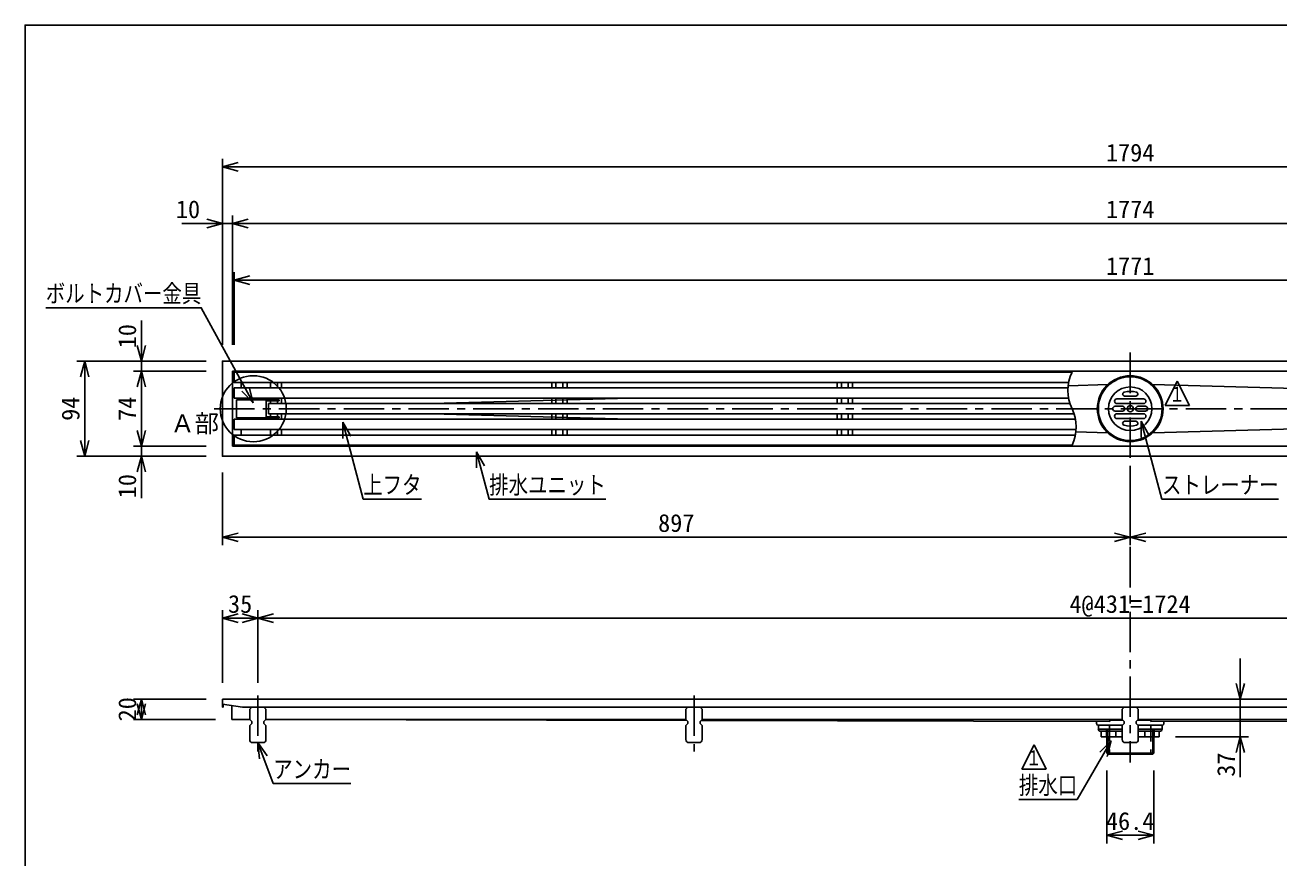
# Model space of a CAD drawing. Units: millimetres, scale not verified. Extents: x -1092 to 1092, y -744 to 696.
# Drawn here: x -1092 to 147, y -127 to 696 of the extents above; entities that cross this region are included whole.
import ezdxf
from ezdxf.enums import TextEntityAlignment as Align

# ---------------------------------------------------------------- set-up
doc = ezdxf.new("R2010")
doc.units = ezdxf.units.MM
doc.header["$LTSCALE"] = 8
doc.linetypes.add('CHAIN1', pattern=[8, 5, -1, 1, -1])
doc.linetypes.add('DASHED2', pattern=[3, 2, -1])
for name, color, linetype in [('0-0_計極細', 2, 'Continuous'), ('0-1_計細線', 3, 'Continuous'), ('0-5_寸法線', 7, 'Continuous'), ('0-7_枠細線', 5, 'Continuous'), ('0-8_枠中線', 5, 'Continuous')]:
    doc.layers.add(name, color=color, linetype=linetype)
doc.styles.add('ＭＳ ゴシック', font='')
doc.styles.get('ＭＳ ゴシック').set_extended_font_data('MS Gothic')

msp = doc.modelspace()

# ---------------------------------------------------------------- linework, layer by layer
at = {"layer": '0-0_計極細', "linetype": 'CHAIN1'}
for p, q in [((0, 372.329), (0, -32.547)), ((-905.171, 316.92), (905.857, 316.92)), ((-862, 33.561), (-862, -21.709)), ((-431, 33.561), (-431, -21.709))]:
    msp.add_line(p, q, dxfattribs=at)
at = {"layer": '0-0_計極細'}
for p, q in [((-878.5, 342.92), (-878.5, 337.42)), ((-849.45, 342.92), (-849.45, 337.42)), ((-842.55, 342.92), (-842.55, 337.42)), ((-838.5, 342.92), (-838.5, 337.42)), ((-571.5, 342.92), (-571.5, 337.42)), ((-567.45, 342.92), (-567.45, 337.42)), ((-560.55, 342.92), (-560.55, 337.42)), ((-556.5, 342.92), (-556.5, 337.42)), ((-289.5, 342.92), (-289.5, 337.42)), ((-285.45, 342.92), (-285.45, 337.42)), ((-278.55, 342.92), (-278.55, 337.42)), ((-274.5, 342.92), (-274.5, 337.42)), ((-61.461, 339.587), (-22.162, 340.691)), ((868.004, 316.92), (22.166, 340.688)), ((-882, 326.82), (-873, 326.82)), ((-882, 326.82), (-882, 325.82)), ((-878.5, 327.42), (-878.5, 326.82)), ((-873, 326.82), (-873, 325.82)), ((-849.45, 327.42), (-849.45, 325.82)), ((-849.45, 324.82), (-849.45, 321.92)), ((-842.55, 327.42), (-842.55, 325.82)), ((-842.55, 324.82), (-842.55, 321.92)), ((-838.5, 327.42), (-838.5, 321.92)), ((-690.092, 321.92), (-494.388, 327.42)), ((-571.5, 327.42), (-571.5, 321.92)), ((-567.45, 327.42), (-567.45, 321.92)), ((-560.55, 327.42), (-560.55, 321.92)), ((-556.5, 327.42), (-556.5, 321.92)), ((-289.5, 327.42), (-289.5, 321.92)), ((-285.45, 327.42), (-285.45, 321.92)), ((-278.55, 327.42), (-278.55, 321.92)), ((-274.5, 327.42), (-274.5, 321.92)), ((-849.45, 309.02), (-849.45, 311.92)), ((-842.55, 309.02), (-842.55, 311.92)), ((-838.5, 306.42), (-838.5, 311.92)), ((-690.092, 311.92), (-494.388, 306.42)), ((-571.5, 306.42), (-571.5, 311.92)), ((-567.45, 306.42), (-567.45, 311.92)), ((-560.55, 306.42), (-560.55, 311.92)), ((-556.5, 306.42), (-556.5, 311.92)), ((-289.5, 306.42), (-289.5, 311.92)), ((-285.45, 306.42), (-285.45, 311.92)), ((-278.55, 306.42), (-278.55, 311.92)), ((-274.5, 306.42), (-274.5, 311.92)), ((868.004, 316.92), (22.166, 293.152)), ((-882, 307.02), (-882, 308.02)), ((-882, 307.02), (-873, 307.02)), ((-878.5, 307.02), (-878.5, 306.42)), ((-873, 307.02), (-873, 308.02)), ((-849.45, 306.42), (-849.45, 308.02)), ((-842.55, 306.42), (-842.55, 308.02)), ((-878.5, 290.92), (-878.5, 296.42)), ((-849.45, 290.92), (-849.45, 296.42)), ((-842.55, 290.92), (-842.55, 296.42)), ((-838.5, 290.92), (-838.5, 296.42)), ((-571.5, 290.92), (-571.5, 296.42)), ((-567.45, 290.92), (-567.45, 296.42)), ((-560.55, 290.92), (-560.55, 296.42)), ((-556.5, 290.92), (-556.5, 296.42)), ((-289.5, 290.92), (-289.5, 296.42)), ((-285.45, 290.92), (-285.45, 296.42)), ((-278.55, 290.92), (-278.55, 296.42)), ((-274.5, 290.92), (-274.5, 296.42)), ((-53.624, 294.033), (-22.162, 293.149)), ((-23.5, -7.28), (-23.5, 0.22)), ((-23.5, 0.22), (-22.5, -0.78)), ((-20.31, 9.12), (-7.2, 9.12)), ((7.2, 9.12), (20.31, 9.12)), ((23.5, 0.22), (22.5, -0.78)), ((23.5, -7.28), (23.5, 0.22)), ((-23.5, -7.28), (-22.5, -6.28)), ((-22.5, -6.28), (-22.5, -0.78)), ((-22.2, -7.28), (-22.2, -24.58)), ((22.2, -7.28), (22.2, -24.58)), ((22.5, -6.28), (22.5, -0.78)), ((23.5, -7.28), (22.5, -6.28)), ((23.2, -23.58), (-23.2, -23.58))]:
    msp.add_line(p, q, dxfattribs=at)
at = {"layer": '0-0_計極細', "linetype": 'DASHED2'}
for p, q in [((-20.5, 4.22), (-20.5, -24.58)), ((20.5, 4.22), (20.5, -24.58))]:
    msp.add_line(p, q, dxfattribs=at)
at = {"layer": '0-0_計極細'}
for centre, start, end in [((-21.058, 334.92), 153.73196, 206.26804), ((-94.001, 298.92), 333.73196, 26.26804)]:
    msp.add_arc(centre, 40.671, start, end, dxfattribs=at)
at = {"layer": '0-1_計細線'}
for p, q in [((-885.5, 352.92), (-885.5, 342.92)), ((-57.529, 352.92), (-885.5, 352.92)), ((-885.5, 342.92), (-60.935, 342.92)), ((-885.5, 337.42), (-885.5, 327.42)), ((-61.652, 337.42), (-885.5, 337.42)), ((-885.5, 327.42), (-61.032, 327.42)), ((-841, 325.82), (-883, 325.82)), ((-883, 325.82), (-883, 308.02)), ((-853.8, 308.02), (-853.8, 325.82)), ((-853.8, 324.82), (-841, 324.82)), ((-841, 324.82), (-841, 325.82)), ((13.15, 326.67), (-13.15, 326.67)), ((5.5, 329.37), (-5.5, 329.37)), ((-851.5, 321.92), (-851.5, 311.92)), ((-59.596, 321.92), (-851.5, 321.92)), ((-851.5, 311.92), (-55.463, 311.92)), ((-7.7, 319.27), (-15, 319.27)), ((-7.7, 314.57), (-15, 314.57)), ((13.15, 321.97), (-13.15, 321.97)), ((13.15, 311.87), (-13.15, 311.87)), ((15, 319.27), (7.7, 319.27)), ((15, 314.57), (7.7, 314.57)), ((-885.5, 306.42), (-885.5, 296.42)), ((-54.027, 306.42), (-885.5, 306.42)), ((-883, 308.02), (-841, 308.02)), ((-841, 309.02), (-853.8, 309.02)), ((-841, 308.02), (-841, 309.02)), ((13.15, 307.17), (-13.15, 307.17)), ((5.5, 304.47), (-5.5, 304.47)), ((-885.5, 296.42), (-53.406, 296.42)), ((-885.5, 290.92), (-885.5, 280.92)), ((-54.124, 290.92), (-885.5, 290.92)), ((-885.5, 280.92), (-57.529, 280.92)), ((-897, 29.92), (-897, 21.92)), ((-896.983, 24.913), (-877, 21.922)), ((-896.3, 21.92), (-896.3, 24.811)), ((-897, 21.92), (-896.3, 21.92)), ((-887.7, 9.92), (-887.7, 23.524)), ((-877, 21.92), (877, 21.92)), ((-868, 21.92), (-870, 19.92)), ((-870, 9.92), (-870, 19.92)), ((-854, 19.92), (-856, 21.92)), ((-854, 9.92), (-854, 19.92)), ((-437, 21.92), (-439, 19.92)), ((-439, 9.92), (-439, 19.92)), ((-423, 19.92), (-425, 21.92)), ((-423, 9.92), (-423, 19.92)), ((-6, 21.92), (-8, 19.92)), ((-8, 9.92), (-8, 19.92)), ((8, 19.92), (6, 21.92)), ((8, 9.92), (8, 19.92)), ((-870, 9.92), (-887.7, 9.92)), ((-870, 9.92), (-868, 7.92)), ((-868, 5.92), (-870, 3.92)), ((-870, 3.92), (-870, -10.08)), ((-868, 7.92), (-868, 5.92)), ((-854, 9.92), (-856, 7.92)), ((-856, 7.92), (-856, 5.92)), ((-856, 5.92), (-854, 3.92)), ((-437.974, 8.91), (-854.046, 9.874)), ((-439, 9.92), (-854, 9.92)), ((-854, 3.92), (-854, -10.08)), ((-439, 9.92), (-437, 7.92)), ((-437, 5.92), (-439, 3.92)), ((-439, 3.92), (-439, -10.08)), ((-437, 7.92), (-437, 5.92)), ((-423, 9.92), (-425, 7.92)), ((-425, 7.92), (-425, 5.92)), ((-425, 5.92), (-423, 3.92)), ((-20.31, 7.942), (-424.026, 8.877)), ((-8, 9.92), (-423, 9.92)), ((-423, 3.92), (-423, -10.08)), ((-33.2, 7.988), (-33.2, 5.72)), ((-31.7, 4.22), (-7.7, 4.22)), ((-31.7, 0.22), (-8, 0.22)), ((-31.5, 0.22), (-31.5, 4.22)), ((-20.31, 9.92), (-20.31, 7.941)), ((-8, 9.92), (-6, 7.92)), ((-6, 5.92), (-8, 3.92)), ((-8, 3.92), (-8, -10.08)), ((-6, 7.92), (-6, 5.92)), ((8, 9.92), (6, 7.92)), ((6, 7.92), (6, 5.92)), ((6, 5.92), (8, 3.92)), ((31.7, 4.22), (7.7, 4.22)), ((423, 9.92), (8, 9.92)), ((8, 3.92), (8, -10.08)), ((8, 0.22), (31.7, 0.22)), ((20.31, 9.92), (20.31, 7.941)), ((20.31, 7.942), (424.042, 8.878)), ((31.5, 0.22), (31.5, 4.22)), ((33.2, 7.988), (33.2, 5.72)), ((-8, -1.58), (-29.9, -1.58)), ((-28.75, -1.58), (-28.75, -7.28)), ((-28.75, -7.28), (-8, -7.28)), ((-23.2, -7.28), (-23.2, -23.58)), ((-14.375, -7.28), (-14.375, -1.58)), ((29.9, -1.58), (8, -1.58)), ((8, -7.28), (28.75, -7.28)), ((14.375, -7.28), (14.375, -1.58)), ((23.2, -7.28), (23.2, -23.58)), ((28.75, -1.58), (28.75, -7.28)), ((-867, -13.08), (-857, -13.08)), ((-436, -13.08), (-426, -13.08)), ((-22.2, -24.58), (-23.2, -23.58)), ((-22.2, -24.58), (22.2, -24.58)), ((-5, -13.08), (5, -13.08)), ((22.2, -24.58), (23.2, -23.58))]:
    msp.add_line(p, q, dxfattribs=at)
for points in [[(897, 269.92), (897, 363.92), (-897, 363.92), (-897, 269.92)], [(-887, 353.92), (-887, 279.92), (887, 279.92), (887, 353.92)]]:
    msp.add_lwpolyline(points, close=True, dxfattribs=at)
msp.add_lwpolyline([(897, 21.92), (897, 29.92), (-897, 29.92)], dxfattribs=at)
for radius in [32.5, 31.5, 21.5, 3.1]:
    msp.add_circle((0, 316.92), radius, dxfattribs=at)
for centre, radius, start, end in [((-13.15, 324.32), 2.35, 90, 180), ((-13.15, 324.32), 2.35, 180, 270), ((-5.5, 331.37), 2, 108.40042, 270), ((0, 310.239), 23.831, 75.09095, 104.90905), ((5.5, 331.37), 2, 270, 71.59958), ((13.15, 324.32), 2.35, 0, 90), ((13.15, 324.32), 2.35, 270, 360), ((-15, 316.92), 2.35, 90, 180), ((-15, 316.92), 2.35, 180, 270), ((-13.15, 309.52), 2.35, 90, 180), ((-7.7, 316.92), 2.35, 0, 90), ((-7.7, 316.92), 2.35, 270, 360), ((7.7, 316.92), 2.35, 90, 180), ((7.7, 316.92), 2.35, 180, 270), ((13.15, 309.52), 2.35, 0, 90), ((15, 316.92), 2.35, 0, 90), ((15, 316.92), 2.35, 270, 360), ((-13.15, 309.52), 2.35, 180, 270), ((-5.5, 302.47), 2, 90, 251.59958), ((0, 323.601), 23.831, 255.09095, 284.90905), ((5.5, 302.47), 2, 288.40042, 90), ((13.15, 309.52), 2.35, 270, 360), ((-31.7, 5.72), 1.5, 180, 270), ((-31.7, 5.72), 1.5, 180, 270), ((-29.9, 0.22), 1.8, 180, 270), ((29.9, 0.22), 1.8, 270, 360), ((31.7, 5.72), 1.5, 270, 360), ((31.7, 5.72), 1.5, 270, 360), ((-867, -10.08), 3, 180, 270), ((-857, -10.08), 3, 270, 360), ((-436, -10.08), 3, 180, 270), ((-426, -10.08), 3, 270, 360), ((-5, -10.08), 3, 180, 270), ((5, -10.08), 3, 270, 360)]:
    msp.add_arc(centre, radius, start, end, dxfattribs=at)
at = {"layer": '0-5_寸法線'}
for p, q in [((-897, 379.92), (-897, 563.92)), ((-897, 555.92), (-881.545, 560.061)), ((-897, 555.92), (-881.545, 551.779)), ((-897, 555.92), (897, 555.92)), ((-937, 499.92), (-887, 499.92)), ((-897, 499.92), (-912.455, 504.061)), ((-897, 499.92), (-912.455, 495.779)), ((-897, 379.92), (-897, 507.92)), ((-887, 379.92), (-887, 507.92)), ((-887, 499.92), (-871.545, 504.061)), ((-887, 499.92), (-871.545, 495.779)), ((-887, 499.92), (887, 499.92)), ((-885.5, 379.92), (-885.5, 451.92)), ((-885.5, 443.92), (-870.045, 448.061)), ((-885.5, 443.92), (-870.045, 439.779)), ((-885.5, 443.92), (885.5, 443.92)), ((-977, 353.92), (-977, 403.92)), ((-977, 363.92), (-981.141, 379.375)), ((-977, 363.92), (-972.859, 379.375)), ((-913, 363.92), (-1041, 363.92)), ((-1033, 363.92), (-1037.141, 348.465)), ((-1033, 363.92), (-1028.859, 348.465)), ((-1033, 269.92), (-1033, 363.92)), ((-913, 363.92), (-985, 363.92)), ((-913, 353.92), (-985, 353.92)), ((-977, 353.92), (-981.141, 338.465)), ((-977, 353.92), (-972.859, 338.465)), ((-977, 279.92), (-977, 353.92)), ((-866.734, 322.768), (-870.495, 338.32)), ((-866.734, 322.768), (-877.767, 334.356)), ((-778.175, 303.49), (-778.185, 287.49)), ((-778.175, 303.49), (-770.183, 289.629)), ((10.85, 304.459), (10.834, 288.459)), ((10.85, 304.459), (18.836, 290.595)), ((-1033, 269.92), (-1037.141, 285.375)), ((-1033, 269.92), (-1028.859, 285.375)), ((-977, 279.92), (-981.141, 295.375)), ((-977, 279.92), (-972.859, 295.375)), ((-913, 279.92), (-985, 279.92)), ((-977, 228.421), (-977, 279.92)), ((-645.965, 274.423), (-645.975, 258.423)), ((-645.965, 274.423), (-637.974, 260.561)), ((-913, 269.92), (-1041, 269.92)), ((-913, 269.92), (-985, 269.92)), ((-977, 269.92), (-981.141, 254.465)), ((-977, 269.92), (-972.859, 254.465)), ((-897, 253.92), (-897, 181.92)), ((0, 253.92), (0, 181.92)), ((-897, 189.92), (-881.545, 194.061)), ((-897, 189.92), (-881.545, 185.779)), ((-897, 189.92), (0, 189.92)), ((0, 189.92), (-15.455, 194.061)), ((0, 189.92), (-15.455, 185.779)), ((0, 189.92), (15.455, 194.061)), ((0, 189.92), (15.455, 185.779)), ((0, 189.92), (897, 189.92)), ((-897, 45.92), (-897, 117.92)), ((-897, 109.92), (-881.545, 114.061)), ((-862, 109.92), (-877.455, 114.061)), ((-862, 45.92), (-862, 117.92)), ((-862, 109.92), (-846.545, 114.061)), ((-897, 109.92), (-881.545, 105.779)), ((-897, 109.92), (-862, 109.92)), ((-862, 109.92), (-877.455, 105.779)), ((-862, 109.92), (-846.545, 105.779)), ((-862, 109.92), (862, 109.92)), ((108.75, -47.28), (108.75, 69.92)), ((108.75, 29.92), (104.609, 45.375)), ((108.75, 29.92), (112.891, 45.375)), ((-913, 29.92), (-985, 29.92)), ((-977, 29.92), (-981.141, 14.465)), ((-977, 9.92), (-981.141, 25.375)), ((-977, 29.92), (-972.859, 14.465)), ((-977, 9.92), (-977, 29.92)), ((-977, 9.92), (-972.859, 25.375)), ((44.75, 29.92), (116.75, 29.92)), ((-903.7, 9.92), (-985, 9.92)), ((-18.729, -11.248), (-30.081, -22.523)), ((-18.729, -11.248), (-22.922, -26.688)), ((44.75, -7.28), (116.75, -7.28)), ((108.75, -7.28), (104.609, -22.735)), ((108.75, -7.28), (112.891, -22.735)), ((-862, -13.08), (-852.674, -26.081)), ((-862, -13.08), (-860.424, -29.002)), ((-23.2, -40.58), (-23.2, -112.58)), ((23.2, -40.58), (23.2, -112.58)), ((-23.2, -104.58), (-7.745, -100.439)), ((-23.2, -104.58), (-7.745, -108.721)), ((-23.2, -104.58), (23.2, -104.58)), ((23.2, -104.58), (7.745, -100.439)), ((23.2, -104.58), (7.745, -108.721))]:
    msp.add_line(p, q, dxfattribs=at)
for points in [[(-866.734, 322.768), (-917.955, 416.741), (-1071.555, 416.741)], [(-778.175, 303.49), (-757.891, 227.6), (-700.291, 227.6)], [(10.85, 304.459), (31.366, 227.6), (146.566, 227.6)], [(-645.965, 274.423), (-633.451, 227.6), (-518.251, 227.6)], [(-18.729, -11.248), (-52.431, -69.167), (-110.031, -69.167)], [(-862, -13.08), (-846.817, -53.36), (-770.017, -53.36)]]:
    msp.add_lwpolyline(points, dxfattribs=at)
msp.add_circle((-866.494, 316.92), 32.624, dxfattribs=at)
at = {"layer": '0-7_枠細線'}
for p, q in [((46.5, 344.113), (34.5, 320.113)), ((58.5, 320.113), (46.5, 344.113)), ((34.5, 320.113), (58.5, 320.113)), ((-95.073, -15.259), (-107.073, -39.259)), ((-83.073, -39.259), (-95.073, -15.259)), ((-107.073, -39.259), (-83.073, -39.259))]:
    msp.add_line(p, q, dxfattribs=at)
at = {"layer": '0-8_枠中線'}
msp.add_lwpolyline([(-1092, -744), (-1092, 696), (1092, 696), (1092, -744)], close=True, dxfattribs=at)

# ---------------------------------------------------------------- texts
at = {"layer": '0-5_寸法線', "style": 'ＭＳ ゴシック'}
for s, p in [('1794', (-24, 555.92)), ('10', (-942.991, 499.92)), ('1774', (-24, 499.92)), ('1771', (-24, 443.92)), ('Ａ部', (-948.372, 288.283)), ('897', (-466.5, 189.92)), ('35', (-891.5, 109.92)), ('4@431=1724', (-60, 109.92)), ('46.4', (-24, -104.58))]:
    msp.add_text(s, height=17.6, dxfattribs=at).set_placement(p, align=Align.BOTTOM_LEFT)
at = {"layer": '0-5_寸法線', "style": 'ＭＳ ゴシック', "width": 0.8}
for s, p in [('ボルトカバー金具', (-1071.555, 416.741)), ('上フタ', (-757.891, 227.6)), ('排水ユニット', (-633.451, 227.6)), ('ストレーナー', (31.366, 227.6)), ('アンカー', (-846.817, -53.36)), ('排水口', (-110.031, -69.167))]:
    msp.add_text(s, height=17.6, dxfattribs=at).set_placement(p, align=Align.BOTTOM_LEFT)
at = {"layer": '0-5_寸法線', "style": 'ＭＳ ゴシック'}
for s, p in [('10', (-977, 376.606)), ('94', (-1033, 304.92)), ('74', (-977, 304.92)), ('10', (-977, 228.421)), ('20', (-977, 7.92)), ('37', (108.75, -46.735))]:
    msp.add_text(s, height=17.6, rotation=90, dxfattribs=at).set_placement(p, align=Align.BOTTOM_LEFT)
at = {"layer": '0-7_枠細線', "style": 'ＭＳ ゴシック', "width": 0.8}
for p in [(38.284, 319.622), (-103.289, -39.75)]:
    msp.add_text('１', height=14.66, dxfattribs=at).set_placement(p, align=Align.BOTTOM_LEFT)

doc.saveas('drawing.dxf')
